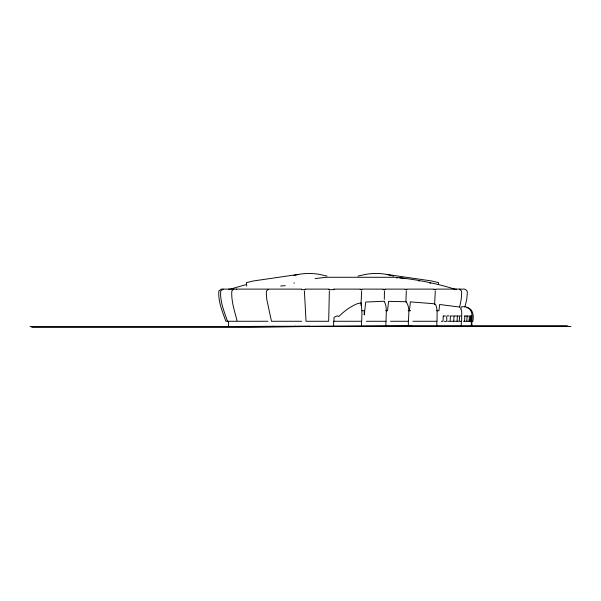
<?xml version="1.0" encoding="UTF-8"?>
<svg xmlns="http://www.w3.org/2000/svg" width="601" height="601" viewBox="0 0 601 601"><rect width="100%" height="100%" fill="white"/><g stroke="black" fill="none" stroke-linecap="round" stroke-linejoin="round"><path stroke-width="0.9" d="M408.545 326.538C407.486 318.68 411.054 309.154 406.374 302.115M333.931 321.272L334.051 317.26L337.439 315.825L338.724 316.607C344.208 311.138 350.548 306.375 357.783 303.528L361.186 302.874M384.309 299.403L384.437 290.929M304.399 290.929L306.044 321.272L328.687 321.272L329.356 290.929M443.305 315.998L442.997 321.272L441.367 321.272M453.71 321.272L453.995 315.998M457.091 321.272L457.376 315.998M469.907 321.272L470.53 315.998M470.515 321.272L470.771 315.998L471.74 315.998M464.565 321.272L464.873 315.998M466.819 321.272L467.112 315.998M469.08 321.272L469.351 315.998L469.929 315.998M471.131 321.272L471.372 315.998M471.732 321.272C472.634 315.938 472.409 308.388 465.865 306.976M360.931 305.406L361.674 290.929M405.915 301.98L406.314 290.929M438.452 284.341L438.625 282.643L431.661 280.967L386.759 274.432A210.538 112.259 -81.7 0 0 365.31 274.432L357.993 276.107M434.591 304.549L435.297 290.929M409.439 310.725L410.37 301.882L434.673 303.79M459.622 307.119L461.2 299.403L461.726 292.74L461.463 290.929L459.344 289.111M460.719 308.982L461.185 306.833L465.001 306.675M464.896 307.119L466.729 299.403L467.345 292.74L467.03 290.929L466.106 289.892L464.573 289.111L435.905 289.111M233.842 289.111L231.828 290.929C231.092 301.251 234.736 311.356 237.17 321.272L268.008 321.272M223.136 289.111L220.717 290.929C219.846 301.379 224.173 311.543 227.478 321.272M229.417 289.389L246.027 284.634M293.919 275.476L298.269 274.432A210.538 112.259 81.7 0 1 319.724 274.432L327.034 276.107M298.269 274.432L253.374 280.967L246.402 282.643L246.756 286.046M285.235 285.64L280.659 286.046M315.142 278.609L325.765 277.279L395 277.279C415.554 279.247 435.905 283.199 455.611 289.389M304.241 326.538L250.82 327.402L31.861 327.402L31.552 326.538M296.759 326.538L403.271 325.674L566.766 325.674L568.704 326.538M236.696 326.538L273.312 326.275M273.47 326.538L310.086 326.275M396.427 277.902L397.374 277.902M418.657 280.915L419.603 280.915M293.844 283.033L294.513 283.033M429.775 283.169L430.722 283.169M301.604 289.111L268.519 289.111L266.536 290.929L266.288 292.74L266.784 299.403L271.464 321.272L301.604 321.272M305.075 289.111L329.078 289.111M333.615 289.111L360.615 289.111M361.99 289.111L383.378 289.111M384.753 289.111L405.247 289.111M406.629 289.111L434.162 289.111M301.604 289.644L305.323 289.644M328.792 289.644L334.261 289.644M360.127 289.644L361.997 289.644M382.98 289.644L385.406 289.644M405.066 289.644L406.937 289.644M433.93 289.644L435.905 289.644M361.99 310.725L364.244 310.725L364.244 314.962L365.724 302.048L384.122 301.244M385.692 310.725L387.562 310.725L388.554 301.341L405.938 301.762M408.162 310.725L410.776 310.725M436.657 310.725L438.925 310.725L439.647 304.504L459.637 307.051M443.17 315.998L445.551 315.998M449.112 315.998C443.906 313.865 449.51 323.218 444.47 321.272M452.673 315.998L450.434 315.998L450.134 321.272L447.572 321.272M453.778 315.998L456.234 315.998M456.888 315.998L458.751 315.998M460.959 315.998L459.577 315.998L459.299 321.272L450.675 321.272M464.588 315.998L466.226 315.998M466.714 315.998L468.464 315.998M236.591 321.272L225.886 321.272C222.378 311.596 217.99 301.409 218.869 290.929L221.333 289.111L268.008 289.111L268.008 289.644M366.362 321.272L386.09 321.272C385.842 314.781 387.555 307.464 384.309 301.514M390.515 321.272L408.627 321.272M412.902 321.272L437.032 321.272L437.13 310.679M459.99 321.272L461.621 321.272L461.748 311.942L460.997 309.027M463.394 321.272L472.874 321.272C473.934 315.991 473.212 308.561 466.782 307.569M272.734 326.275L412.301 326.275M30.05 326.538L570.95 326.538M295.211 326.275L295.647 326.275M388.644 326.275L389.08 326.275M399.56 277.775L405.622 278.609M386.759 274.432L393.73 276.107M435.086 304.129L436.131 305.616L437.13 310.499M361.381 303.603L361.945 313.632L361.704 321.272L333.615 321.272L333.615 326.538M471.898 321.272L471.898 326.538M471.297 321.272L471.297 326.538M461.267 321.272L461.267 326.538M456.49 289.111L456.49 289.644M455.145 289.111L455.145 289.644M453.717 289.111L453.717 289.644M436.829 321.272L436.829 326.538M385.917 321.272L385.917 326.538M361.539 321.272L361.539 326.538M236.591 289.111L236.591 289.644M229.62 289.111L229.62 289.644M228.545 289.111L228.545 289.644M228.545 321.272L228.545 326.538"/></g></svg>
